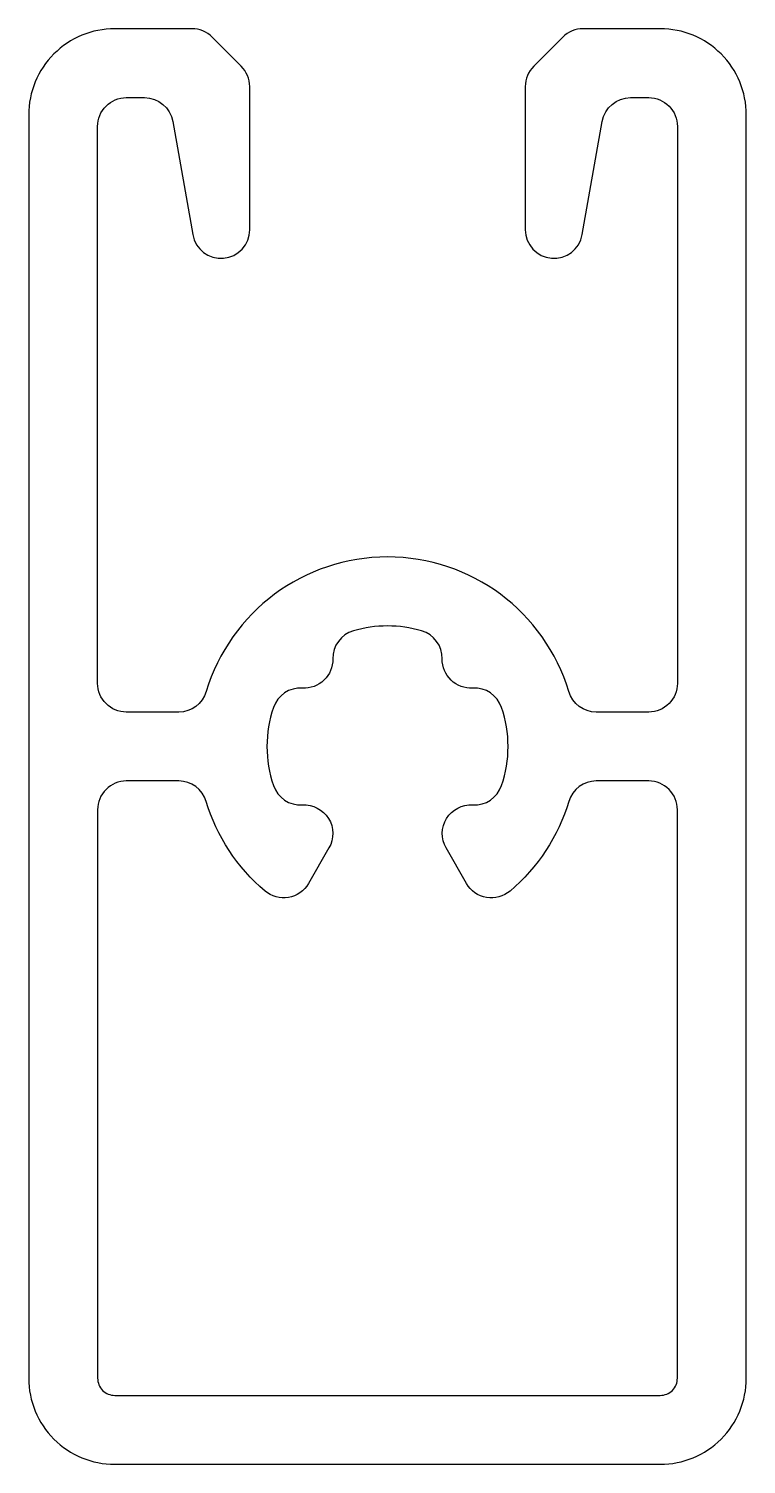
# Model space of a CAD drawing. Extents: x 944.5 to 957, y -5.2 to 19.8.
import ezdxf

# ---------------------------------------------------------------- set-up
doc = ezdxf.new("R2010")
doc.units = 0
doc.header["$LTSCALE"] = 15
doc.layers.get('0').update_dxf_attribs({"linetype": 'CONTINUOUS'})

msp = doc.modelspace()

# ---------------------------------------------------------------- linework, layer by layer
at = {"flags": 128}
for points in [[(946.211, 18.648), (946.528, 18.648, -0.36397), (947.02, 18.235), (947.368, 16.262, 0.916331), (948.361, 16.348), (948.361, 18.841, 0.198912), (948.214, 19.195), (947.707, 19.702, 0.198912), (947.354, 19.848), (946.011, 19.848, 0.414214), (944.511, 18.348), (944.511, -3.652, 0.414214), (946.011, -5.152), (955.511, -5.152, 0.414214), (957.011, -3.652), (957.011, 18.348, 0.414214), (955.511, 19.848), (954.168, 19.848, 0.198912), (953.814, 19.702), (953.307, 19.195, 0.198912), (953.161, 18.841), (953.161, 16.348, 0.916331), (954.153, 16.262), (954.501, 18.235, -0.36397), (954.994, 18.648), (955.311, 18.648, -0.414214), (955.811, 18.148), (955.811, 8.448, -0.414214), (955.311, 7.948), (954.398, 7.948, -0.33059), (953.92, 8.304, 0.742307), (947.602, 8.304, -0.33059), (947.124, 7.948), (946.211, 7.948, -0.414214), (945.711, 8.448), (945.711, 18.148, -0.414214)], [(952.244, 8.366, -0.437595), (951.714, 8.874, 0.337489), (951.355, 9.362, 0.144513), (950.166, 9.362, 0.337489), (949.808, 8.874, -0.437595), (949.278, 8.366, 0.337489), (948.774, 8.029, 0.166426), (948.774, 6.668, 0.337489), (949.278, 6.331, -0.597858), (949.741, 5.582), (949.383, 4.962, -0.467831), (948.627, 4.831, -0.14449), (947.602, 6.393, 0.33059), (947.124, 6.748), (946.211, 6.748, 0.414214), (945.711, 6.248), (945.711, -3.652, 0.414214), (946.011, -3.952), (955.511, -3.952, 0.414214), (955.811, -3.652), (955.811, 6.248, 0.414214), (955.311, 6.748), (954.398, 6.748, 0.33059), (953.92, 6.393, -0.14449), (952.895, 4.831, -0.467831), (952.138, 4.962), (951.781, 5.582, -0.597858), (952.244, 6.331, 0.337489), (952.748, 6.668, 0.166426), (952.748, 8.029, 0.337489)]]:
    msp.add_lwpolyline(points, format="xyb", close=True, dxfattribs=at)

doc.saveas('drawing.dxf')
